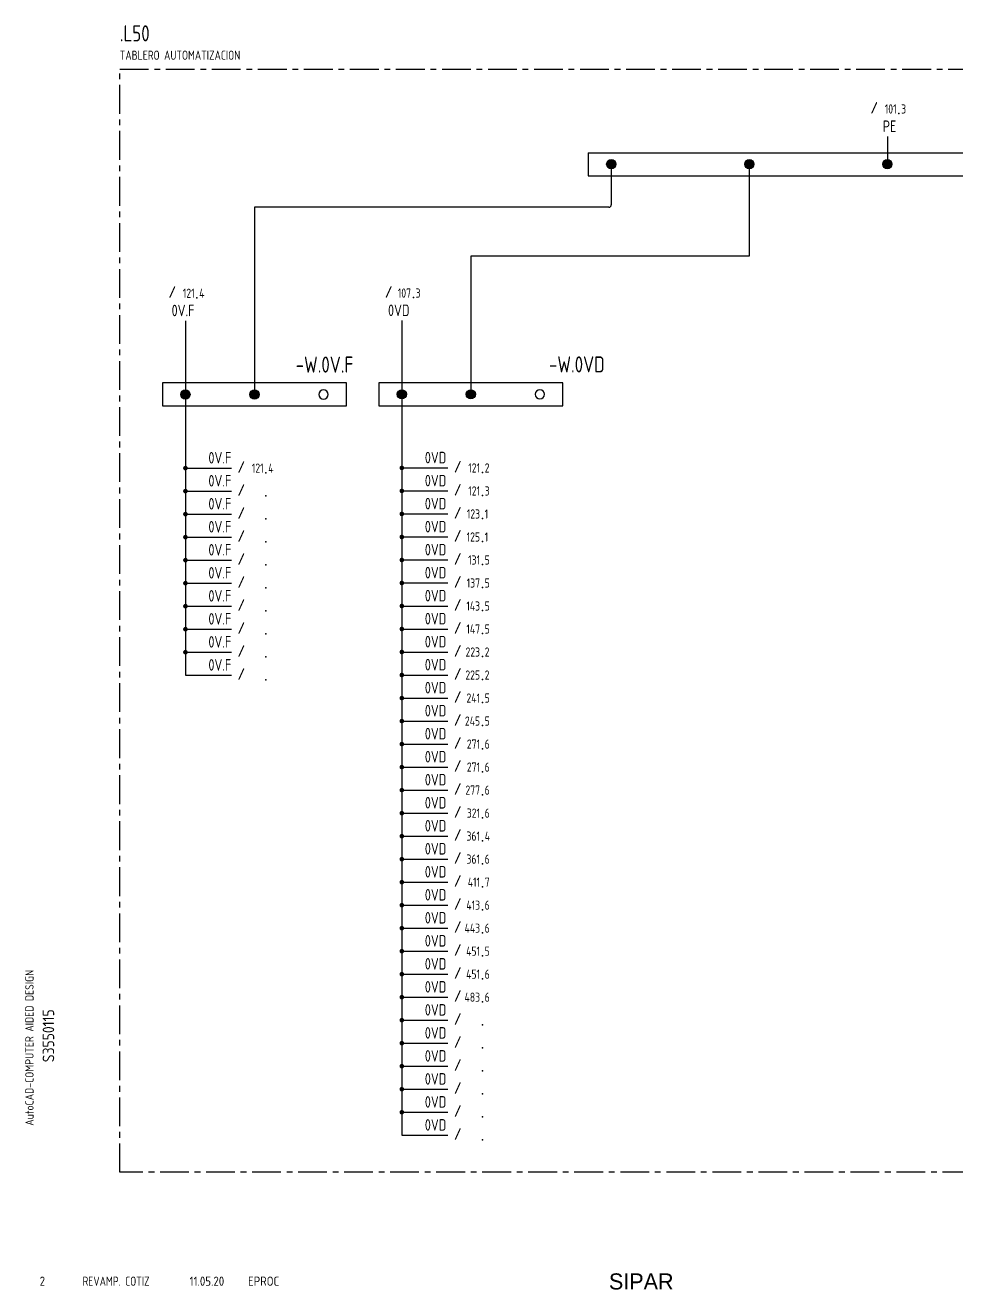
# Model space of a CAD drawing. Extents: x 10 to 414, y 6 to 288.
# Drawn here: x 9.7 to 211.8, y 13.2 to 287.9 of the extents above; entities that cross this region are included whole.
import ezdxf
from ezdxf.enums import TextEntityAlignment as Align

# ---------------------------------------------------------------- set-up
doc = ezdxf.new("R2010")
doc.units = 0
doc.header["$LTSCALE"] = 5
doc.header["$MEASUREMENT"] = 0
doc.header["$PDSIZE"] = -2
doc.linetypes.add('CENTER', pattern=[2, 1.25, -0.25, 0.25, -0.25])
doc.layers.get('0').update_dxf_attribs({"linetype": 'CONTINUOUS'})
doc.layers.add('CART', color=7, linetype='CONTINUOUS')
doc.styles.add('DIN', font='DIN.shx', dxfattribs={"width": 0.85})
doc.styles.add('ISO', font='DIN', dxfattribs={"width": 0.8})
doc.styles.add('SIMPLEX', font='SIMPLEX', dxfattribs={"width": 0.85})
doc.styles.add('X', font='UNIV.SHX', dxfattribs={"height": 3.5})

# ---------------------------------------------------------------- blocks, each defined once
blk = doc.blocks.new('CEI1076')
blk.add_point((-3.5, -1))
at = {"style": 'ISO'}
blk.add_text('/', height=2.5, dxfattribs=at).set_placement((-8, -1), align=Align.RIGHT)
at = {"color": 7, "linetype": 'Continuous', "style": 'ISO'}
blk.add_attdef('NOME', (3.5, 1), '', height=2.5, dxfattribs=at)
for tag, height, style, flags, p in [('FG', 2, 'ISO', 8, (-4, -1)), ('#LINEA', 2.5, 'SIMPLEX', 1, (13.5, -4))]:
    blk.add_attdef(tag, text='', height=height, dxfattribs=dict(style=style, flags=flags)).set_placement(p, align=Align.RIGHT)
for tag, p, height, style, flags in [('CAT', (-3, -1), 2, 'ISO', 8), ('PRES', (2.5, -8.5), 2.5, 'SIMPLEX', 9)]:
    blk.add_attdef(tag, p, '', height=height, dxfattribs=dict(style=style, flags=flags))
blk = doc.blocks.new('NOTA')
at = {"color": 5, "linetype": 'Continuous'}
blk.add_line((0, 0), (0, 0), dxfattribs=at)
at = {"color": 3, "style": 'DIN', "width": 0.8}
blk.add_attdef('NOME', text='', height=3.5, dxfattribs=at).set_placement((0, 0), align=Align.MIDDLE)
at = {"color": 7, "style": 'SIMPLEX', "flags": 9}
for tag, p in [('TIPO', (-2.04, -5.14)), ('QUADRO', (-2.04, -7.64))]:
    blk.add_attdef(tag, p, '', height=1, dxfattribs=at)
blk = doc.blocks.new('BOX')
at = {"color": 3, "style": 'ISO', "width": 0.8}
blk.add_attdef('BOX', (0, 6), '', height=3.5, dxfattribs=at)
at = {"color": 7, "style": 'ISO', "width": 0.8}
blk.add_attdef('DESC', (0, 2), '', height=2, dxfattribs=at)

msp = doc.modelspace()

# ---------------------------------------------------------------- linework, layer by layer
for p, q in [((196.98, 263.76), (196.98, 257.76)), ((136.98, 258.01), (136.98, 248.91)), ((166.98, 258.01), (166.98, 237.76)), ((59.46, 248.41), (59.46, 208.22)), ((136.48, 248.41), (59.46, 248.41)), ((106.48, 237.76), (106.48, 208.26)), ((166.98, 237.76), (106.48, 237.76)), ((44.46, 223.72), (44.46, 207.72)), ((91.48, 223.76), (91.48, 207.76)), ((44.46, 207.22), (44.46, 146.72)), ((91.48, 207.26), (91.48, 46.76)), ((44.46, 191.72), (54.46, 191.72)), ((91.48, 191.76), (101.48, 191.76)), ((44.46, 186.72), (54.46, 186.72)), ((91.48, 186.76), (101.48, 186.76)), ((44.46, 181.72), (54.46, 181.72)), ((91.48, 181.76), (101.48, 181.76)), ((44.46, 176.72), (54.46, 176.72)), ((91.48, 176.76), (101.48, 176.76)), ((44.46, 171.72), (54.46, 171.72)), ((91.48, 171.76), (101.48, 171.76)), ((44.46, 166.72), (54.46, 166.72)), ((91.48, 166.76), (101.48, 166.76)), ((44.46, 161.72), (54.46, 161.72)), ((91.48, 161.76), (101.48, 161.76)), ((44.46, 156.72), (54.46, 156.72)), ((91.48, 156.76), (101.48, 156.76)), ((44.46, 151.72), (54.46, 151.72)), ((91.48, 151.76), (101.48, 151.76)), ((44.46, 146.72), (54.46, 146.72)), ((91.48, 146.76), (101.48, 146.76)), ((91.48, 141.76), (101.48, 141.76)), ((91.48, 136.76), (101.48, 136.76)), ((91.48, 131.76), (101.48, 131.76)), ((91.48, 126.76), (101.48, 126.76)), ((91.48, 121.76), (101.48, 121.76)), ((91.48, 116.76), (101.48, 116.76)), ((91.48, 111.76), (101.48, 111.76)), ((91.48, 106.76), (101.48, 106.76)), ((91.48, 101.76), (101.48, 101.76)), ((91.48, 96.76), (101.48, 96.76)), ((91.48, 91.76), (101.48, 91.76)), ((91.48, 86.76), (101.48, 86.76)), ((91.48, 81.76), (101.48, 81.76)), ((91.48, 76.76), (101.48, 76.76)), ((91.48, 71.76), (101.48, 71.76)), ((91.48, 66.76), (101.48, 66.76)), ((91.48, 61.76), (101.48, 61.76)), ((91.48, 56.76), (101.48, 56.76)), ((91.48, 51.76), (101.48, 51.76)), ((91.48, 46.76), (101.48, 46.76))]:
    msp.add_line(p, q)
at = {"color": 4}
for p, q in [((131.98, 260.26), (131.98, 255.26)), ((86.48, 210.26), (86.48, 205.26)), ((126.48, 210.26), (86.48, 210.26)), ((86.48, 205.26), (126.48, 205.26))]:
    msp.add_line(p, q, dxfattribs=at)
at = {"color": 4, "linetype": 'Continuous'}
for p, q in [((131.98, 260.26), (256.24, 260.26)), ((131.98, 255.26), (256.24, 255.26))]:
    msp.add_line(p, q, dxfattribs=at)
at = {"color": 3, "linetype": 'CENTER'}
msp.add_lwpolyline([(30.21, 38.73), (30.21, 278.44), (405.21, 278.44), (405.21, 38.73)], close=True, dxfattribs=at)
for points, const_width in [([(136.48, 257.76, 1), (137.48, 257.76, 1)], 1), ([(166.48, 257.76, 1), (167.48, 257.76, 1)], 1), ([(196.48, 257.76, 1), (197.48, 257.76, 1)], 1), ([(43.96, 207.72, 1), (44.96, 207.72, 1)], 1), ([(58.96, 207.72, 1), (59.96, 207.72, 1)], 1), ([(90.98, 207.76, 1), (91.98, 207.76, 1)], 1), ([(105.98, 207.76, 1), (106.98, 207.76, 1)], 1), ([(44.21, 191.72, 1), (44.71, 191.72, 1)], 0.5), ([(91.23, 191.76, 1), (91.73, 191.76, 1)], 0.5), ([(44.21, 186.72, 1), (44.71, 186.72, 1)], 0.5), ([(91.23, 186.76, 1), (91.73, 186.76, 1)], 0.5), ([(44.21, 181.72, 1), (44.71, 181.72, 1)], 0.5), ([(91.23, 181.76, 1), (91.73, 181.76, 1)], 0.5), ([(44.21, 176.72, 1), (44.71, 176.72, 1)], 0.5), ([(91.23, 176.76, 1), (91.73, 176.76, 1)], 0.5), ([(44.21, 171.72, 1), (44.71, 171.72, 1)], 0.5), ([(91.23, 171.76, 1), (91.73, 171.76, 1)], 0.5), ([(44.21, 166.72, 1), (44.71, 166.72, 1)], 0.5), ([(91.23, 166.76, 1), (91.73, 166.76, 1)], 0.5), ([(44.21, 161.72, 1), (44.71, 161.72, 1)], 0.5), ([(91.23, 161.76, 1), (91.73, 161.76, 1)], 0.5), ([(44.21, 156.72, 1), (44.71, 156.72, 1)], 0.5), ([(91.23, 156.76, 1), (91.73, 156.76, 1)], 0.5), ([(44.21, 151.72, 1), (44.71, 151.72, 1)], 0.5), ([(91.23, 151.76, 1), (91.73, 151.76, 1)], 0.5), ([(91.23, 146.76, 1), (91.73, 146.76, 1)], 0.5), ([(91.23, 141.76, 1), (91.73, 141.76, 1)], 0.5), ([(91.23, 136.76, 1), (91.73, 136.76, 1)], 0.5), ([(91.23, 131.76, 1), (91.73, 131.76, 1)], 0.5), ([(91.23, 126.76, 1), (91.73, 126.76, 1)], 0.5), ([(91.23, 121.76, 1), (91.73, 121.76, 1)], 0.5), ([(91.23, 116.76, 1), (91.73, 116.76, 1)], 0.5), ([(91.23, 111.76, 1), (91.73, 111.76, 1)], 0.5), ([(91.23, 106.76, 1), (91.73, 106.76, 1)], 0.5), ([(91.23, 101.76, 1), (91.73, 101.76, 1)], 0.5), ([(91.23, 96.76, 1), (91.73, 96.76, 1)], 0.5), ([(91.23, 91.76, 1), (91.73, 91.76, 1)], 0.5), ([(91.23, 86.76, 1), (91.73, 86.76, 1)], 0.5), ([(91.23, 81.76, 1), (91.73, 81.76, 1)], 0.5), ([(91.23, 76.76, 1), (91.73, 76.76, 1)], 0.5), ([(91.23, 71.76, 1), (91.73, 71.76, 1)], 0.5), ([(91.23, 66.76, 1), (91.73, 66.76, 1)], 0.5), ([(91.23, 61.76, 1), (91.73, 61.76, 1)], 0.5), ([(91.23, 56.76, 1), (91.73, 56.76, 1)], 0.5), ([(91.23, 51.76, 1), (91.73, 51.76, 1)], 0.5)]:
    msp.add_lwpolyline(points, format="xyb", close=True, dxfattribs=dict(const_width=const_width))
at = {"color": 4}
for points in [[(79.46, 210.22), (39.46, 210.22), (39.46, 205.22), (79.46, 205.22)], [(126.48, 210.26), (86.48, 210.26), (86.48, 205.26), (126.48, 205.26)]]:
    msp.add_lwpolyline(points, close=True, dxfattribs=at)
for centre in [(136.98, 257.76), (166.98, 257.76), (196.98, 257.76), (44.46, 207.72), (59.46, 207.72), (91.48, 207.76), (106.48, 207.76)]:
    msp.add_circle(centre, 1)
for centre, radius, start, end in [((136.48, 248.91), 0.5, 270, 0), ((74.46, 207.72), 1, 0, 180), ((74.46, 207.72), 1, 180, 0), ((121.48, 207.76), 1, 0, 180), ((121.48, 207.76), 1, 180, 0)]:
    msp.add_arc(centre, radius, start, end)

# ---------------------------------------------------------------- block references
for name, p, values in [('BOX', (30.21, 278.44), {'BOX': '.L50', 'DESC': 'TABLERO AUTOMATIZACION'}), ('NOTA', (74.67, 214.22), {'NOME': '-W.0V.F'}), ('NOTA', (129.51, 214.26), {'NOME': '-W.0VD'})]:
    msp.add_blockref(name, p).add_auto_attribs(values)
ref = msp.add_blockref('CEI1076', (202.98, 269.76))
ref.add_attrib('NOME', 'PE', (195.98, 264.76), dxfattribs={"color": 7, "linetype": 'Continuous', "height": 2.5, "style": 'DIN', "width": 0.8})
ref.add_attrib('FG', '101', dxfattribs={"height": 2, "style": 'DIN', "width": 0.8, "flags": 8}).set_placement((198.98, 268.76), align=Align.RIGHT)
ref.add_attrib('CAT', '3', (199.98, 268.76), dxfattribs={"height": 2, "style": 'DIN', "width": 0.8, "flags": 8})
ref = msp.add_blockref('CEI1076', (50.46, 229.72))
ref.add_attrib('NOME', '0V.F', (41.46, 224.72), dxfattribs={"color": 7, "linetype": 'Continuous', "height": 2.5, "style": 'DIN', "width": 0.8})
ref.add_attrib('FG', '121', dxfattribs={"height": 2, "style": 'DIN', "width": 0.8, "flags": 8}).set_placement((46.46, 228.72), align=Align.RIGHT)
ref.add_attrib('CAT', '4', (47.46, 228.72), dxfattribs={"height": 2, "style": 'DIN', "width": 0.8, "flags": 8})
ref = msp.add_blockref('CEI1076', (97.48, 229.76))
ref.add_attrib('NOME', '0VD', (88.48, 224.76), dxfattribs={"color": 7, "linetype": 'Continuous', "height": 2.5, "style": 'DIN', "width": 0.8})
ref.add_attrib('FG', '107', dxfattribs={"height": 2, "style": 'DIN', "width": 0.8, "flags": 8}).set_placement((93.48, 228.76), align=Align.RIGHT)
ref.add_attrib('CAT', '3', (94.48, 228.76), dxfattribs={"height": 2, "style": 'DIN', "width": 0.8, "flags": 8})
ref = msp.add_blockref('CEI1076', (65.46, 191.72))
ref.add_attrib('NOME', '0V.F', (49.46, 192.72), dxfattribs={"color": 7, "linetype": 'Continuous', "height": 2.5, "style": 'DIN', "width": 0.8})
ref.add_attrib('FG', '121', dxfattribs={"height": 2, "style": 'DIN', "width": 0.8, "flags": 8}).set_placement((61.46, 190.72), align=Align.RIGHT)
ref.add_attrib('CAT', '4', (62.46, 190.72), dxfattribs={"height": 2, "style": 'DIN', "width": 0.8, "flags": 8})
ref = msp.add_blockref('CEI1076', (112.48, 191.76))
ref.add_attrib('NOME', '0VD', (96.48, 192.76), dxfattribs={"color": 7, "linetype": 'Continuous', "height": 2.5, "style": 'DIN', "width": 0.8})
ref.add_attrib('FG', '121', dxfattribs={"height": 2, "style": 'DIN', "width": 0.8, "flags": 8}).set_placement((108.48, 190.76), align=Align.RIGHT)
ref.add_attrib('CAT', '2', (109.48, 190.76), dxfattribs={"height": 2, "style": 'DIN', "width": 0.8, "flags": 8})
ref = msp.add_blockref('CEI1076', (65.46, 186.72))
ref.add_attrib('NOME', '0V.F', (49.46, 187.72), dxfattribs={"color": 7, "linetype": 'Continuous', "height": 2.5, "style": 'DIN', "width": 0.8})
ref = msp.add_blockref('CEI1076', (112.48, 186.76))
ref.add_attrib('NOME', '0VD', (96.48, 187.76), dxfattribs={"color": 7, "linetype": 'Continuous', "height": 2.5, "style": 'DIN', "width": 0.8})
ref.add_attrib('FG', '121', dxfattribs={"height": 2, "style": 'DIN', "width": 0.8, "flags": 8}).set_placement((108.48, 185.76), align=Align.RIGHT)
ref.add_attrib('CAT', '3', (109.48, 185.76), dxfattribs={"height": 2, "style": 'DIN', "width": 0.8, "flags": 8})
ref = msp.add_blockref('CEI1076', (65.46, 181.72))
ref.add_attrib('NOME', '0V.F', (49.46, 182.72), dxfattribs={"color": 7, "linetype": 'Continuous', "height": 2.5, "style": 'DIN', "width": 0.8})
ref = msp.add_blockref('CEI1076', (112.48, 181.76))
ref.add_attrib('NOME', '0VD', (96.48, 182.76), dxfattribs={"color": 7, "linetype": 'Continuous', "height": 2.5, "style": 'DIN', "width": 0.8})
ref.add_attrib('FG', '123', dxfattribs={"height": 2, "style": 'DIN', "width": 0.8, "flags": 8}).set_placement((108.48, 180.76), align=Align.RIGHT)
ref.add_attrib('CAT', '1', (109.48, 180.76), dxfattribs={"height": 2, "style": 'DIN', "width": 0.8, "flags": 8})
ref = msp.add_blockref('CEI1076', (65.46, 176.72))
ref.add_attrib('NOME', '0V.F', (49.46, 177.72), dxfattribs={"color": 7, "linetype": 'Continuous', "height": 2.5, "style": 'DIN', "width": 0.8})
ref = msp.add_blockref('CEI1076', (112.48, 176.76))
ref.add_attrib('NOME', '0VD', (96.48, 177.76), dxfattribs={"color": 7, "linetype": 'Continuous', "height": 2.5, "style": 'DIN', "width": 0.8})
ref.add_attrib('FG', '125', dxfattribs={"height": 2, "style": 'DIN', "width": 0.8, "flags": 8}).set_placement((108.48, 175.76), align=Align.RIGHT)
ref.add_attrib('CAT', '1', (109.48, 175.76), dxfattribs={"height": 2, "style": 'DIN', "width": 0.8, "flags": 8})
ref = msp.add_blockref('CEI1076', (65.46, 171.72))
ref.add_attrib('NOME', '0V.F', (49.46, 172.72), dxfattribs={"color": 7, "linetype": 'Continuous', "height": 2.5, "style": 'DIN', "width": 0.8})
ref = msp.add_blockref('CEI1076', (112.48, 171.76))
ref.add_attrib('NOME', '0VD', (96.48, 172.76), dxfattribs={"color": 7, "linetype": 'Continuous', "height": 2.5, "style": 'DIN', "width": 0.8})
ref.add_attrib('FG', '131', dxfattribs={"height": 2, "style": 'DIN', "width": 0.8, "flags": 8}).set_placement((108.48, 170.76), align=Align.RIGHT)
ref.add_attrib('CAT', '5', (109.48, 170.76), dxfattribs={"height": 2, "style": 'DIN', "width": 0.8, "flags": 8})
ref = msp.add_blockref('CEI1076', (65.46, 166.72))
ref.add_attrib('NOME', '0V.F', (49.46, 167.72), dxfattribs={"color": 7, "linetype": 'Continuous', "height": 2.5, "style": 'DIN', "width": 0.8})
ref = msp.add_blockref('CEI1076', (112.48, 166.76))
ref.add_attrib('NOME', '0VD', (96.48, 167.76), dxfattribs={"color": 7, "linetype": 'Continuous', "height": 2.5, "style": 'DIN', "width": 0.8})
ref.add_attrib('FG', '137', dxfattribs={"height": 2, "style": 'DIN', "width": 0.8, "flags": 8}).set_placement((108.48, 165.76), align=Align.RIGHT)
ref.add_attrib('CAT', '5', (109.48, 165.76), dxfattribs={"height": 2, "style": 'DIN', "width": 0.8, "flags": 8})
ref = msp.add_blockref('CEI1076', (65.46, 161.72))
ref.add_attrib('NOME', '0V.F', (49.46, 162.72), dxfattribs={"color": 7, "linetype": 'Continuous', "height": 2.5, "style": 'DIN', "width": 0.8})
ref = msp.add_blockref('CEI1076', (112.48, 161.76))
ref.add_attrib('NOME', '0VD', (96.48, 162.76), dxfattribs={"color": 7, "linetype": 'Continuous', "height": 2.5, "style": 'DIN', "width": 0.8})
ref.add_attrib('FG', '143', dxfattribs={"height": 2, "style": 'DIN', "width": 0.8, "flags": 8}).set_placement((108.48, 160.76), align=Align.RIGHT)
ref.add_attrib('CAT', '5', (109.48, 160.76), dxfattribs={"height": 2, "style": 'DIN', "width": 0.8, "flags": 8})
ref = msp.add_blockref('CEI1076', (65.46, 156.72))
ref.add_attrib('NOME', '0V.F', (49.46, 157.72), dxfattribs={"color": 7, "linetype": 'Continuous', "height": 2.5, "style": 'DIN', "width": 0.8})
ref = msp.add_blockref('CEI1076', (112.48, 156.76))
ref.add_attrib('NOME', '0VD', (96.48, 157.76), dxfattribs={"color": 7, "linetype": 'Continuous', "height": 2.5, "style": 'DIN', "width": 0.8})
ref.add_attrib('FG', '147', dxfattribs={"height": 2, "style": 'DIN', "width": 0.8, "flags": 8}).set_placement((108.48, 155.76), align=Align.RIGHT)
ref.add_attrib('CAT', '5', (109.48, 155.76), dxfattribs={"height": 2, "style": 'DIN', "width": 0.8, "flags": 8})
ref = msp.add_blockref('CEI1076', (65.46, 151.72))
ref.add_attrib('NOME', '0V.F', (49.46, 152.72), dxfattribs={"color": 7, "linetype": 'Continuous', "height": 2.5, "style": 'DIN', "width": 0.8})
ref = msp.add_blockref('CEI1076', (112.48, 151.76))
ref.add_attrib('NOME', '0VD', (96.48, 152.76), dxfattribs={"color": 7, "linetype": 'Continuous', "height": 2.5, "style": 'DIN', "width": 0.8})
ref.add_attrib('FG', '223', dxfattribs={"height": 2, "style": 'DIN', "width": 0.8, "flags": 8}).set_placement((108.48, 150.76), align=Align.RIGHT)
ref.add_attrib('CAT', '2', (109.48, 150.76), dxfattribs={"height": 2, "style": 'DIN', "width": 0.8, "flags": 8})
ref = msp.add_blockref('CEI1076', (65.46, 146.72))
ref.add_attrib('NOME', '0V.F', (49.46, 147.72), dxfattribs={"color": 7, "linetype": 'Continuous', "height": 2.5, "style": 'DIN', "width": 0.8})
ref = msp.add_blockref('CEI1076', (112.48, 146.76))
ref.add_attrib('NOME', '0VD', (96.48, 147.76), dxfattribs={"color": 7, "linetype": 'Continuous', "height": 2.5, "style": 'DIN', "width": 0.8})
ref.add_attrib('FG', '225', dxfattribs={"height": 2, "style": 'DIN', "width": 0.8, "flags": 8}).set_placement((108.48, 145.76), align=Align.RIGHT)
ref.add_attrib('CAT', '2', (109.48, 145.76), dxfattribs={"height": 2, "style": 'DIN', "width": 0.8, "flags": 8})
ref = msp.add_blockref('CEI1076', (112.48, 141.76))
ref.add_attrib('NOME', '0VD', (96.48, 142.76), dxfattribs={"color": 7, "linetype": 'Continuous', "height": 2.5, "style": 'DIN', "width": 0.8})
ref.add_attrib('FG', '241', dxfattribs={"height": 2, "style": 'DIN', "width": 0.8, "flags": 8}).set_placement((108.48, 140.76), align=Align.RIGHT)
ref.add_attrib('CAT', '5', (109.48, 140.76), dxfattribs={"height": 2, "style": 'DIN', "width": 0.8, "flags": 8})
ref = msp.add_blockref('CEI1076', (112.48, 136.76))
ref.add_attrib('NOME', '0VD', (96.48, 137.76), dxfattribs={"color": 7, "linetype": 'Continuous', "height": 2.5, "style": 'DIN', "width": 0.8})
ref.add_attrib('FG', '245', dxfattribs={"height": 2, "style": 'DIN', "width": 0.8, "flags": 8}).set_placement((108.48, 135.76), align=Align.RIGHT)
ref.add_attrib('CAT', '5', (109.48, 135.76), dxfattribs={"height": 2, "style": 'DIN', "width": 0.8, "flags": 8})
ref = msp.add_blockref('CEI1076', (112.48, 131.76))
ref.add_attrib('NOME', '0VD', (96.48, 132.76), dxfattribs={"color": 7, "linetype": 'Continuous', "height": 2.5, "style": 'DIN', "width": 0.8})
ref.add_attrib('FG', '271', dxfattribs={"height": 2, "style": 'DIN', "width": 0.8, "flags": 8}).set_placement((108.48, 130.76), align=Align.RIGHT)
ref.add_attrib('CAT', '6', (109.48, 130.76), dxfattribs={"height": 2, "style": 'DIN', "width": 0.8, "flags": 8})
ref = msp.add_blockref('CEI1076', (112.48, 126.76))
ref.add_attrib('NOME', '0VD', (96.48, 127.76), dxfattribs={"color": 7, "linetype": 'Continuous', "height": 2.5, "style": 'DIN', "width": 0.8})
ref.add_attrib('FG', '271', dxfattribs={"height": 2, "style": 'DIN', "width": 0.8, "flags": 8}).set_placement((108.48, 125.76), align=Align.RIGHT)
ref.add_attrib('CAT', '6', (109.48, 125.76), dxfattribs={"height": 2, "style": 'DIN', "width": 0.8, "flags": 8})
ref = msp.add_blockref('CEI1076', (112.48, 121.76))
ref.add_attrib('NOME', '0VD', (96.48, 122.76), dxfattribs={"color": 7, "linetype": 'Continuous', "height": 2.5, "style": 'DIN', "width": 0.8})
ref.add_attrib('FG', '277', dxfattribs={"height": 2, "style": 'DIN', "width": 0.8, "flags": 8}).set_placement((108.48, 120.76), align=Align.RIGHT)
ref.add_attrib('CAT', '6', (109.48, 120.76), dxfattribs={"height": 2, "style": 'DIN', "width": 0.8, "flags": 8})
ref = msp.add_blockref('CEI1076', (112.48, 116.76))
ref.add_attrib('NOME', '0VD', (96.48, 117.76), dxfattribs={"color": 7, "linetype": 'Continuous', "height": 2.5, "style": 'DIN', "width": 0.8})
ref.add_attrib('FG', '321', dxfattribs={"height": 2, "style": 'DIN', "width": 0.8, "flags": 8}).set_placement((108.48, 115.76), align=Align.RIGHT)
ref.add_attrib('CAT', '6', (109.48, 115.76), dxfattribs={"height": 2, "style": 'DIN', "width": 0.8, "flags": 8})
ref = msp.add_blockref('CEI1076', (112.48, 111.76))
ref.add_attrib('NOME', '0VD', (96.48, 112.76), dxfattribs={"color": 7, "linetype": 'Continuous', "height": 2.5, "style": 'DIN', "width": 0.8})
ref.add_attrib('FG', '361', dxfattribs={"height": 2, "style": 'DIN', "width": 0.8, "flags": 8}).set_placement((108.48, 110.76), align=Align.RIGHT)
ref.add_attrib('CAT', '4', (109.48, 110.76), dxfattribs={"height": 2, "style": 'DIN', "width": 0.8, "flags": 8})
ref = msp.add_blockref('CEI1076', (112.48, 106.76))
ref.add_attrib('NOME', '0VD', (96.48, 107.76), dxfattribs={"color": 7, "linetype": 'Continuous', "height": 2.5, "style": 'DIN', "width": 0.8})
ref.add_attrib('FG', '361', dxfattribs={"height": 2, "style": 'DIN', "width": 0.8, "flags": 8}).set_placement((108.48, 105.76), align=Align.RIGHT)
ref.add_attrib('CAT', '6', (109.48, 105.76), dxfattribs={"height": 2, "style": 'DIN', "width": 0.8, "flags": 8})
ref = msp.add_blockref('CEI1076', (112.48, 101.76))
ref.add_attrib('NOME', '0VD', (96.48, 102.76), dxfattribs={"color": 7, "linetype": 'Continuous', "height": 2.5, "style": 'DIN', "width": 0.8})
ref.add_attrib('FG', '411', dxfattribs={"height": 2, "style": 'DIN', "width": 0.8, "flags": 8}).set_placement((108.48, 100.76), align=Align.RIGHT)
ref.add_attrib('CAT', '7', (109.48, 100.76), dxfattribs={"height": 2, "style": 'DIN', "width": 0.8, "flags": 8})
ref = msp.add_blockref('CEI1076', (112.48, 96.76))
ref.add_attrib('NOME', '0VD', (96.48, 97.76), dxfattribs={"color": 7, "linetype": 'Continuous', "height": 2.5, "style": 'DIN', "width": 0.8})
ref.add_attrib('FG', '413', dxfattribs={"height": 2, "style": 'DIN', "width": 0.8, "flags": 8}).set_placement((108.48, 95.76), align=Align.RIGHT)
ref.add_attrib('CAT', '6', (109.48, 95.76), dxfattribs={"height": 2, "style": 'DIN', "width": 0.8, "flags": 8})
ref = msp.add_blockref('CEI1076', (112.48, 91.76))
ref.add_attrib('NOME', '0VD', (96.48, 92.76), dxfattribs={"color": 7, "linetype": 'Continuous', "height": 2.5, "style": 'DIN', "width": 0.8})
ref.add_attrib('FG', '443', dxfattribs={"height": 2, "style": 'DIN', "width": 0.8, "flags": 8}).set_placement((108.48, 90.76), align=Align.RIGHT)
ref.add_attrib('CAT', '6', (109.48, 90.76), dxfattribs={"height": 2, "style": 'DIN', "width": 0.8, "flags": 8})
ref = msp.add_blockref('CEI1076', (112.48, 86.76))
ref.add_attrib('NOME', '0VD', (96.48, 87.76), dxfattribs={"color": 7, "linetype": 'Continuous', "height": 2.5, "style": 'DIN', "width": 0.8})
ref.add_attrib('FG', '451', dxfattribs={"height": 2, "style": 'DIN', "width": 0.8, "flags": 8}).set_placement((108.48, 85.76), align=Align.RIGHT)
ref.add_attrib('CAT', '5', (109.48, 85.76), dxfattribs={"height": 2, "style": 'DIN', "width": 0.8, "flags": 8})
ref = msp.add_blockref('CEI1076', (112.48, 81.76))
ref.add_attrib('NOME', '0VD', (96.48, 82.76), dxfattribs={"color": 7, "linetype": 'Continuous', "height": 2.5, "style": 'DIN', "width": 0.8})
ref.add_attrib('FG', '451', dxfattribs={"height": 2, "style": 'DIN', "width": 0.8, "flags": 8}).set_placement((108.48, 80.76), align=Align.RIGHT)
ref.add_attrib('CAT', '6', (109.48, 80.76), dxfattribs={"height": 2, "style": 'DIN', "width": 0.8, "flags": 8})
ref = msp.add_blockref('CEI1076', (112.48, 76.76))
ref.add_attrib('NOME', '0VD', (96.48, 77.76), dxfattribs={"color": 7, "linetype": 'Continuous', "height": 2.5, "style": 'DIN', "width": 0.8})
ref.add_attrib('FG', '483', dxfattribs={"height": 2, "style": 'DIN', "width": 0.8, "flags": 8}).set_placement((108.48, 75.76), align=Align.RIGHT)
ref.add_attrib('CAT', '6', (109.48, 75.76), dxfattribs={"height": 2, "style": 'DIN', "width": 0.8, "flags": 8})
ref = msp.add_blockref('CEI1076', (112.48, 71.76))
ref.add_attrib('NOME', '0VD', (96.48, 72.76), dxfattribs={"color": 7, "linetype": 'Continuous', "height": 2.5, "style": 'DIN', "width": 0.8})
ref = msp.add_blockref('CEI1076', (112.48, 66.76))
ref.add_attrib('NOME', '0VD', (96.48, 67.76), dxfattribs={"color": 7, "linetype": 'Continuous', "height": 2.5, "style": 'DIN', "width": 0.8})
ref = msp.add_blockref('CEI1076', (112.48, 61.76))
ref.add_attrib('NOME', '0VD', (96.48, 62.76), dxfattribs={"color": 7, "linetype": 'Continuous', "height": 2.5, "style": 'DIN', "width": 0.8})
ref = msp.add_blockref('CEI1076', (112.48, 56.76))
ref.add_attrib('NOME', '0VD', (96.48, 57.76), dxfattribs={"color": 7, "linetype": 'Continuous', "height": 2.5, "style": 'DIN', "width": 0.8})
ref = msp.add_blockref('CEI1076', (112.48, 51.76))
ref.add_attrib('NOME', '0VD', (96.48, 52.76), dxfattribs={"color": 7, "linetype": 'Continuous', "height": 2.5, "style": 'DIN', "width": 0.8})
ref = msp.add_blockref('CEI1076', (112.48, 46.76))
ref.add_attrib('NOME', '0VD', (96.48, 47.76), dxfattribs={"color": 7, "linetype": 'Continuous', "height": 2.5, "style": 'DIN', "width": 0.8})

# ---------------------------------------------------------------- texts
at = {"color": 3, "style": 'DIN'}
for s, width, p in [('2', 0.9, (12.79, 14.05)), ('REVAMP. COTIZ', 0.8, (22.1, 14.05)), ('11.05.20', 0.9, (45.38, 14.05)), ('EPROC', 0.9, (58.06, 14.05))]:
    msp.add_text(s, height=2, dxfattribs=dict(at, width=width)).set_placement(p)
at = {"layer": 'CART', "color": 1, "style": 'DIN', "width": 0.9}
msp.add_text('AutoCAD-COMPUTER AIDED DESIGN', height=1.8, rotation=90, dxfattribs=at).set_placement((11.47, 48.84))
at = {"layer": 'CART', "color": 3, "style": 'DIN', "width": 0.9, "flags": 1}
msp.add_attdef('S3550115', text='', height=2.5, rotation=90, dxfattribs=at).set_placement((15.95, 68.38), align=Align.CENTER)
at = {"layer": 'CART', "color": 6, "style": 'X', "flags": 1}
msp.add_attdef('SIPAR', text='', height=3.5, dxfattribs=at).set_placement((143.5, 15), align=Align.MIDDLE)

doc.saveas('drawing.dxf')
